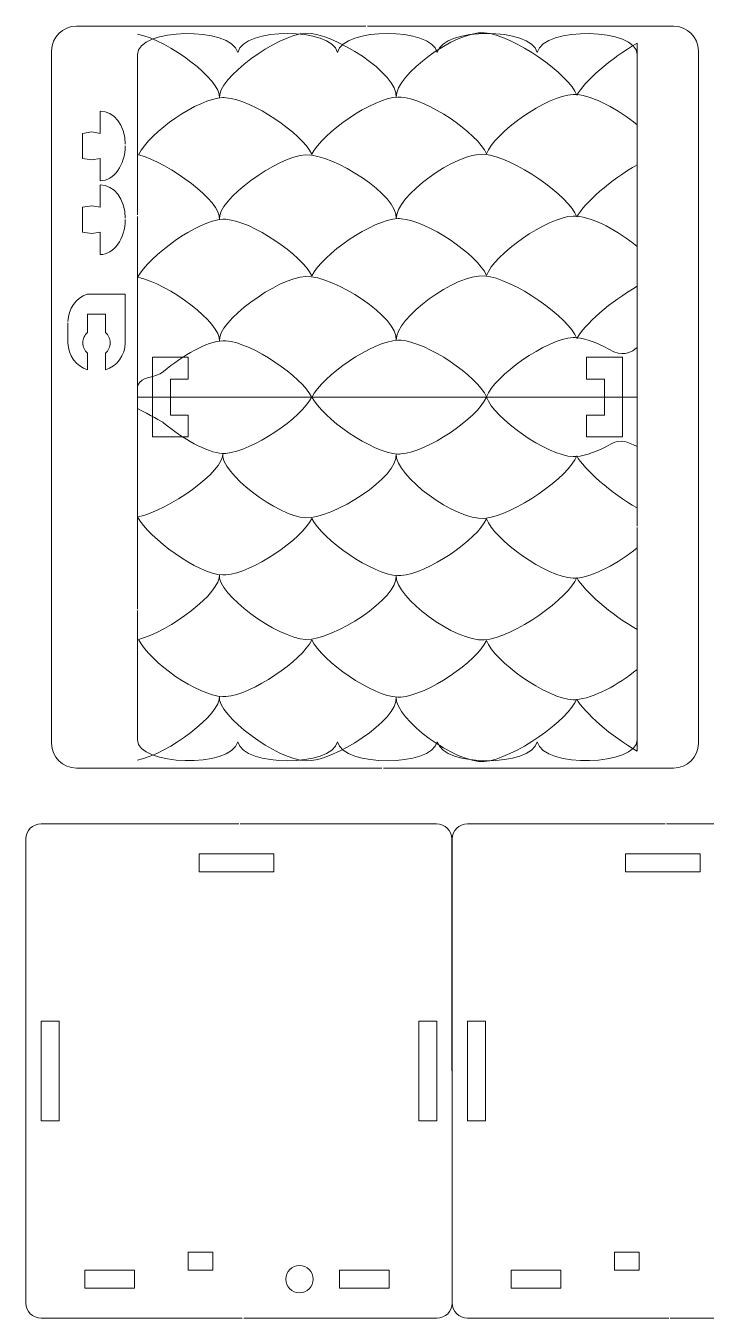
# Model space of a CAD drawing. Header units: centimetres. Extents: x -41 to 41, y -55 to 55.
# Drawn here: x -15.09 to 7.7, y 7.21 to 50.46 of the extents above; entities that cross this region are included whole.
import ezdxf

# ---------------------------------------------------------------- set-up
doc = ezdxf.new("R2010")
doc.units = ezdxf.units.CM
doc.header["$MEASUREMENT"] = 0
doc.layers.add('layer 1', color=7, linetype='Continuous')

msp = doc.modelspace()

# ---------------------------------------------------------------- linework, layer by layer
at = {"layer": 'layer 1', "color": 250, "lineweight": 9}
for points, knots in [([(-3.16353, 25.61668), (-3.16353, 25.61668), (-13.39562, 25.61668), (-13.39562, 25.61668), (-13.39562, 25.61668), (-13.85577, 25.61668), (-14.22895, 25.98737), (-14.22895, 26.44447), (-14.22895, 26.44447), (-14.22895, 26.44447), (-14.22895, 37.81535), (-14.22895, 37.81535), (-14.22895, 37.81535), (-14.22895, 37.81535), (-14.22895, 49.62223), (-14.22895, 49.62223), (-14.22895, 49.62223), (-14.22895, 50.07933), (-13.85577, 50.45002), (-13.39562, 50.45002), (-13.39562, 50.45002), (-13.39562, 50.45002), (-3.70085, 50.45002), (-3.70085, 50.45002)], [0, 0, 0, 0, 0.14285714, 0.14285714, 0.14285714, 0.14285714, 0.28571429, 0.28571429, 0.28571429, 0.28571429, 0.42857143, 0.42857143, 0.42857143, 0.42857143, 0.57142857, 0.57142857, 0.57142857, 0.57142857, 0.71428571, 0.71428571, 0.71428571, 0.71428571, 1, 1, 1, 1]), ([(-11.34503, 44.13143), (-11.34503, 44.13143), (-11.3456, 49.50085), (-11.3456, 49.50085), (-11.3456, 49.50085), (-11.34558, 50.38233), (-8.21018, 50.45962), (-7.9939, 49.57037), (-7.9939, 49.57037), (-7.78767, 50.41812), (-4.85692, 50.41817), (-4.65062, 49.5704), (-4.65062, 49.5704), (-4.44427, 50.41813), (-1.51367, 50.41815), (-1.30733, 49.5704), (-1.30733, 49.5704), (-1.10098, 50.41813), (1.82963, 50.41817), (2.03595, 49.5704), (2.03595, 49.5704), (2.25232, 50.45958), (5.3877, 50.38232), (5.3877, 49.50085), (5.3877, 49.50085), (5.3877, 49.50085), (5.3877, 45.60287), (5.3877, 45.60287)], [0, 0, 0, 0, 0.125, 0.125, 0.125, 0.125, 0.25, 0.25, 0.25, 0.25, 0.375, 0.375, 0.375, 0.375, 0.5, 0.5, 0.5, 0.5, 0.625, 0.625, 0.625, 0.625, 0.75, 0.75, 0.75, 0.75, 1, 1, 1, 1]), ([(-3.65123, 50.45002), (-3.65123, 50.45002), (6.60438, 50.45002), (6.60438, 50.45002), (6.60438, 50.45002), (7.06453, 50.45002), (7.43772, 50.07933), (7.43772, 49.62223), (7.43772, 49.62223), (7.43772, 49.62223), (7.43772, 26.44447), (7.43772, 26.44447), (7.43772, 26.44447), (7.43772, 25.98737), (7.06453, 25.61668), (6.60438, 25.61668), (6.60438, 25.61668), (6.60438, 25.61668), (-3.11393, 25.61668), (-3.11393, 25.61668)], [0, 0, 0, 0, 0.16666667, 0.16666667, 0.16666667, 0.16666667, 0.33333333, 0.33333333, 0.33333333, 0.33333333, 0.5, 0.5, 0.5, 0.5, 0.66666667, 0.66666667, 0.66666667, 0.66666667, 1, 1, 1, 1]), ([(-11.76083, 46.49752), (-11.76083, 47.14173), (-12.134, 47.60665), (-12.59417, 47.60665), (-12.59417, 47.60665), (-12.59417, 47.60665), (-12.59417, 46.85665), (-12.59417, 46.85665), (-12.59417, 46.85665), (-12.59417, 46.85665), (-12.8823, 46.90665), (-12.8823, 46.90665), (-12.8823, 46.90665), (-12.8823, 46.90665), (-13.19417, 46.85665), (-13.19417, 46.85665), (-13.19417, 46.85665), (-13.19417, 46.85665), (-13.19417, 46.02332), (-13.19417, 46.02332), (-13.19417, 46.02332), (-13.19417, 46.02332), (-12.8823, 45.97332), (-12.8823, 45.97332), (-12.8823, 45.97332), (-12.8823, 45.97332), (-12.59417, 46.02332), (-12.59417, 46.02332), (-12.59417, 46.02332), (-12.59417, 46.02332), (-12.59417, 45.27332), (-12.59417, 45.27332), (-12.59417, 45.27332), (-12.134, 45.27332), (-11.76083, 45.80493), (-11.76083, 46.44915)], [0, 0, 0, 0, 0.1, 0.1, 0.1, 0.1, 0.2, 0.2, 0.2, 0.2, 0.3, 0.3, 0.3, 0.3, 0.4, 0.4, 0.4, 0.4, 0.5, 0.5, 0.5, 0.5, 0.6, 0.6, 0.6, 0.6, 0.7, 0.7, 0.7, 0.7, 0.8, 0.8, 0.8, 0.8, 1, 1, 1, 1]), ([(-11.76083, 44.02805), (-11.76083, 44.67227), (-12.134, 45.13718), (-12.59417, 45.13718), (-12.59417, 45.13718), (-12.59417, 45.13718), (-12.59417, 44.38718), (-12.59417, 44.38718), (-12.59417, 44.38718), (-12.59417, 44.38718), (-12.8823, 44.43718), (-12.8823, 44.43718), (-12.8823, 44.43718), (-12.8823, 44.43718), (-13.19417, 44.38718), (-13.19417, 44.38718), (-13.19417, 44.38718), (-13.19417, 44.38718), (-13.19417, 43.55385), (-13.19417, 43.55385), (-13.19417, 43.55385), (-13.19417, 43.55385), (-12.8823, 43.50385), (-12.8823, 43.50385), (-12.8823, 43.50385), (-12.8823, 43.50385), (-12.59417, 43.55385), (-12.59417, 43.55385), (-12.59417, 43.55385), (-12.59417, 43.55385), (-12.59417, 42.80385), (-12.59417, 42.80385), (-12.59417, 42.80385), (-12.134, 42.80385), (-11.76083, 43.33547), (-11.76083, 43.97968)], [0, 0, 0, 0, 0.1, 0.1, 0.1, 0.1, 0.2, 0.2, 0.2, 0.2, 0.3, 0.3, 0.3, 0.3, 0.4, 0.4, 0.4, 0.4, 0.5, 0.5, 0.5, 0.5, 0.6, 0.6, 0.6, 0.6, 0.7, 0.7, 0.7, 0.7, 0.8, 0.8, 0.8, 0.8, 1, 1, 1, 1]), ([(-13.6775, 40.56625), (-13.6775, 40.99067), (-13.40147, 41.35063), (-13.03483, 41.47658), (-13.03483, 41.47658), (-13.03483, 41.47658), (-11.76083, 41.47658), (-11.76083, 41.47658), (-11.76083, 41.47658), (-11.76083, 41.47658), (-11.76083, 39.85158), (-11.76083, 39.85158), (-11.76083, 39.85158), (-11.76083, 39.4272), (-12.03692, 39.06727), (-12.41917, 38.94128), (-12.41917, 38.94128), (-12.41917, 38.94128), (-12.41917, 39.50513), (-12.41917, 39.50513), (-12.41917, 39.50513), (-12.3222, 39.58917), (-12.26083, 39.71322), (-12.26083, 39.85158), (-12.26083, 39.85158), (-12.26083, 39.98995), (-12.3222, 40.114), (-12.41917, 40.19803), (-12.41917, 40.19803), (-12.41917, 40.19803), (-12.41917, 40.80992), (-12.41917, 40.80992), (-12.41917, 40.80992), (-12.41917, 40.80992), (-13.01917, 40.80992), (-13.01917, 40.80992), (-13.01917, 40.80992), (-13.01917, 40.80992), (-13.01917, 40.1981), (-13.01917, 40.1981), (-13.01917, 40.1981), (-13.11618, 40.11405), (-13.1775, 39.98998), (-13.1775, 39.85158), (-13.1775, 39.85158), (-13.1775, 39.71318), (-13.11618, 39.58912), (-13.01917, 39.50507), (-13.01917, 39.50507), (-13.01917, 39.50507), (-13.01917, 38.94125), (-13.01917, 38.94125), (-13.01917, 38.94125), (-13.40147, 39.0672), (-13.6775, 39.42717), (-13.6775, 39.85158), (-13.6775, 39.85158), (-13.6775, 39.85158), (-13.6775, 40.51785), (-13.6775, 40.51785)], [0, 0, 0, 0, 0.0625, 0.0625, 0.0625, 0.0625, 0.125, 0.125, 0.125, 0.125, 0.1875, 0.1875, 0.1875, 0.1875, 0.25, 0.25, 0.25, 0.25, 0.3125, 0.3125, 0.3125, 0.3125, 0.375, 0.375, 0.375, 0.375, 0.4375, 0.4375, 0.4375, 0.4375, 0.5, 0.5, 0.5, 0.5, 0.5625, 0.5625, 0.5625, 0.5625, 0.625, 0.625, 0.625, 0.625, 0.6875, 0.6875, 0.6875, 0.6875, 0.75, 0.75, 0.75, 0.75, 0.8125, 0.8125, 0.8125, 0.8125, 0.875, 0.875, 0.875, 0.875, 1, 1, 1, 1]), ([(-11.3458, 30.93512), (-11.3458, 30.93512), (-11.34453, 38.0334), (-11.34453, 38.0334), (-11.34453, 38.0334), (-11.34453, 38.0334), (-10.84723, 38.03342), (-10.84723, 38.03342), (-10.84723, 38.03342), (-10.84723, 38.03342), (-10.84723, 36.70008), (-10.84723, 36.70008), (-10.84723, 36.70008), (-10.84723, 36.70008), (-9.64725, 36.70008), (-9.64725, 36.70008), (-9.64725, 36.70008), (-9.64725, 36.70008), (-9.64722, 37.43343), (-9.64722, 37.43343), (-9.64722, 37.43343), (-9.64722, 37.43343), (-10.2457, 37.43342), (-10.2457, 37.43342), (-10.2457, 37.43342), (-10.2457, 37.43342), (-10.24567, 38.6334), (-10.24567, 38.6334), (-10.24567, 38.6334), (-10.24567, 38.6334), (-9.64727, 38.63342), (-9.64727, 38.63342), (-9.64727, 38.63342), (-9.64727, 38.63342), (-9.64723, 39.36675), (-9.64723, 39.36675), (-9.64723, 39.36675), (-9.64723, 39.36675), (-10.84723, 39.36673), (-10.84723, 39.36673), (-10.84723, 39.36673), (-10.84723, 39.36673), (-10.84723, 38.03342), (-10.84723, 38.03342), (-10.84723, 38.03342), (-10.84723, 38.03342), (4.28767, 38.03342), (4.28767, 38.03342), (4.28767, 38.03342), (4.28767, 38.03342), (4.28765, 37.43338), (4.28765, 37.43338), (4.28765, 37.43338), (4.28765, 37.43338), (3.68922, 37.4334), (3.68922, 37.4334), (3.68922, 37.4334), (3.68922, 37.4334), (3.6892, 36.70008), (3.6892, 36.70008), (3.6892, 36.70008), (3.6892, 36.70008), (4.88917, 36.70008), (4.88917, 36.70008), (4.88917, 36.70008), (4.88917, 36.70008), (4.88922, 39.36675), (4.88922, 39.36675), (4.88922, 39.36675), (4.88922, 39.36675), (3.6892, 39.36675), (3.6892, 39.36675), (3.6892, 39.36675), (3.6892, 39.36675), (3.6892, 38.63342), (3.6892, 38.63342), (3.6892, 38.63342), (3.6892, 38.63342), (4.28767, 38.63343), (4.28767, 38.63343), (4.28767, 38.63343), (4.28767, 38.63343), (4.28767, 38.03342), (4.28767, 38.03342), (4.28767, 38.03342), (4.28767, 38.03342), (5.38763, 38.03342), (5.38763, 38.03342), (5.38763, 38.03342), (5.38763, 38.03342), (5.38763, 33.71702), (5.38763, 33.71702)], [0, 0, 0, 0, 0.04166667, 0.04166667, 0.04166667, 0.04166667, 0.08333333, 0.08333333, 0.08333333, 0.08333333, 0.125, 0.125, 0.125, 0.125, 0.16666667, 0.16666667, 0.16666667, 0.16666667, 0.20833333, 0.20833333, 0.20833333, 0.20833333, 0.25, 0.25, 0.25, 0.25, 0.29166667, 0.29166667, 0.29166667, 0.29166667, 0.33333333, 0.33333333, 0.33333333, 0.33333333, 0.375, 0.375, 0.375, 0.375, 0.41666667, 0.41666667, 0.41666667, 0.41666667, 0.45833333, 0.45833333, 0.45833333, 0.45833333, 0.5, 0.5, 0.5, 0.5, 0.54166667, 0.54166667, 0.54166667, 0.54166667, 0.58333333, 0.58333333, 0.58333333, 0.58333333, 0.625, 0.625, 0.625, 0.625, 0.66666667, 0.66666667, 0.66666667, 0.66666667, 0.70833333, 0.70833333, 0.70833333, 0.70833333, 0.75, 0.75, 0.75, 0.75, 0.79166667, 0.79166667, 0.79166667, 0.79166667, 0.83333333, 0.83333333, 0.83333333, 0.83333333, 0.875, 0.875, 0.875, 0.875, 0.91666667, 0.91666667, 0.91666667, 0.91666667, 1, 1, 1, 1]), ([(5.38765, 33.66812), (5.38765, 33.66812), (5.38768, 26.56598), (5.38768, 26.56598), (5.38768, 26.56598), (5.3877, 25.68448), (2.25233, 25.60723), (2.03597, 26.49643), (2.03597, 26.49643), (1.8296, 25.64867), (-1.10093, 25.6487), (-1.30733, 26.49643), (-1.30733, 26.49643), (-1.51367, 25.64867), (-4.44427, 25.6487), (-4.6506, 26.49643), (-4.6506, 26.49643), (-4.85692, 25.64867), (-7.78767, 25.6487), (-7.9939, 26.49647), (-7.9939, 26.49647), (-8.21018, 25.60723), (-11.34558, 25.6845), (-11.34558, 26.56598), (-11.34558, 26.56598), (-11.34558, 26.56598), (-11.3458, 30.8855), (-11.3458, 30.8855)], [0, 0, 0, 0, 0.125, 0.125, 0.125, 0.125, 0.25, 0.25, 0.25, 0.25, 0.375, 0.375, 0.375, 0.375, 0.5, 0.5, 0.5, 0.5, 0.625, 0.625, 0.625, 0.625, 0.75, 0.75, 0.75, 0.75, 1, 1, 1, 1]), ([(-7.8379, 7.20568), (-7.8379, 7.20568), (-14.57437, 7.20568), (-14.57437, 7.20568), (-14.57437, 7.20568), (-14.85838, 7.20568), (-15.08872, 7.42958), (-15.08872, 7.70567), (-15.08872, 7.70567), (-15.08872, 7.70567), (-15.08872, 23.24972), (-15.08872, 23.24972), (-15.08872, 23.24972), (-15.08872, 23.5258), (-14.85838, 23.7497), (-14.57437, 23.7497), (-14.57437, 23.7497), (-14.57437, 23.7497), (-7.95542, 23.7497), (-7.95542, 23.7497)], [0, 0, 0, 0, 0.16666667, 0.16666667, 0.16666667, 0.16666667, 0.33333333, 0.33333333, 0.33333333, 0.33333333, 0.5, 0.5, 0.5, 0.5, 0.66666667, 0.66666667, 0.66666667, 0.66666667, 1, 1, 1, 1]), ([(-7.90718, 23.7497), (-7.90718, 23.7497), (-1.33773, 23.7497), (-1.33773, 23.7497), (-1.33773, 23.7497), (-1.05372, 23.7497), (-0.82338, 23.5258), (-0.82338, 23.24972), (-0.82338, 23.24972), (-0.82338, 23.24972), (-0.80903, 7.70567), (-0.80903, 7.70567), (-0.80903, 7.70567), (-0.80903, 7.42958), (-1.03937, 7.20568), (-1.32338, 7.20568), (-1.32338, 7.20568), (-1.32338, 7.20568), (-7.78932, 7.20568), (-7.78932, 7.20568)], [0, 0, 0, 0, 0.16666667, 0.16666667, 0.16666667, 0.16666667, 0.33333333, 0.33333333, 0.33333333, 0.33333333, 0.5, 0.5, 0.5, 0.5, 0.66666667, 0.66666667, 0.66666667, 0.66666667, 1, 1, 1, 1]), ([(6.44178, 7.20568), (6.44178, 7.20568), (-0.29468, 7.20568), (-0.29468, 7.20568), (-0.29468, 7.20568), (-0.5787, 7.20568), (-0.80903, 7.42958), (-0.80903, 7.70567), (-0.80903, 7.70567), (-0.80903, 7.70567), (-0.80903, 23.24972), (-0.80903, 23.24972), (-0.80903, 23.24972), (-0.80903, 23.5258), (-0.5787, 23.7497), (-0.29468, 23.7497), (-0.29468, 23.7497), (-0.29468, 23.7497), (6.32427, 23.7497), (6.32427, 23.7497)], [0, 0, 0, 0, 0.16666667, 0.16666667, 0.16666667, 0.16666667, 0.33333333, 0.33333333, 0.33333333, 0.33333333, 0.5, 0.5, 0.5, 0.5, 0.66666667, 0.66666667, 0.66666667, 0.66666667, 1, 1, 1, 1]), ([(6.3725, 23.7497), (6.3725, 23.7497), (12.94195, 23.7497), (12.94195, 23.7497), (12.94195, 23.7497), (13.22597, 23.7497), (13.4563, 23.5258), (13.4563, 23.24972), (13.4563, 23.24972), (13.4563, 23.24972), (13.47065, 7.70567), (13.47065, 7.70567), (13.47065, 7.70567), (13.47065, 7.42958), (13.24032, 7.20568), (12.9563, 7.20568), (12.9563, 7.20568), (12.9563, 7.20568), (6.49037, 7.20568), (6.49037, 7.20568)], [0, 0, 0, 0, 0.16666667, 0.16666667, 0.16666667, 0.16666667, 0.33333333, 0.33333333, 0.33333333, 0.33333333, 0.5, 0.5, 0.5, 0.5, 0.66666667, 0.66666667, 0.66666667, 0.66666667, 1, 1, 1, 1]), ([(-9.28172, 22.14403), (-9.28172, 22.14403), (-6.78172, 22.14403), (-6.78172, 22.14403), (-6.78172, 22.14403), (-6.78172, 22.14403), (-6.78172, 22.74403), (-6.78172, 22.74403), (-6.78172, 22.74403), (-6.78172, 22.74403), (-9.28172, 22.74403), (-9.28172, 22.74403), (-9.28172, 22.74403), (-9.28172, 22.74403), (-9.28172, 22.14403), (-9.28172, 22.14403)], [0, 0, 0, 0, 0.2, 0.2, 0.2, 0.2, 0.4, 0.4, 0.4, 0.4, 0.6, 0.6, 0.6, 0.6, 1, 1, 1, 1]), ([(4.99797, 22.14403), (4.99797, 22.14403), (7.49797, 22.14403), (7.49797, 22.14403), (7.49797, 22.14403), (7.49797, 22.14403), (7.49797, 22.74403), (7.49797, 22.74403), (7.49797, 22.74403), (7.49797, 22.74403), (4.99797, 22.74403), (4.99797, 22.74403), (4.99797, 22.74403), (4.99797, 22.74403), (4.99797, 22.14403), (4.99797, 22.14403)], [0, 0, 0, 0, 0.2, 0.2, 0.2, 0.2, 0.4, 0.4, 0.4, 0.4, 0.6, 0.6, 0.6, 0.6, 1, 1, 1, 1]), ([(-14.57435, 13.81058), (-14.57435, 13.81058), (-13.97435, 13.81058), (-13.97435, 13.81058), (-13.97435, 13.81058), (-13.97435, 13.81058), (-13.97435, 17.14393), (-13.97435, 17.14393), (-13.97435, 17.14393), (-13.97435, 17.14393), (-14.57435, 17.14393), (-14.57435, 17.14393), (-14.57435, 17.14393), (-14.57435, 17.14393), (-14.57435, 13.81058), (-14.57435, 13.81058)], [0, 0, 0, 0, 0.2, 0.2, 0.2, 0.2, 0.4, 0.4, 0.4, 0.4, 0.6, 0.6, 0.6, 0.6, 1, 1, 1, 1]), ([(-1.32342, 13.81058), (-1.32342, 13.81058), (-1.92338, 13.81058), (-1.92338, 13.81058), (-1.92338, 13.81058), (-1.92338, 13.81058), (-1.92338, 17.14393), (-1.92338, 17.14393), (-1.92338, 17.14393), (-1.92338, 17.14393), (-1.32342, 17.14393), (-1.32342, 17.14393), (-1.32342, 17.14393), (-1.32342, 17.14393), (-1.32342, 13.81058), (-1.32342, 13.81058)], [0, 0, 0, 0, 0.2, 0.2, 0.2, 0.2, 0.4, 0.4, 0.4, 0.4, 0.6, 0.6, 0.6, 0.6, 1, 1, 1, 1]), ([(-0.29467, 13.81058), (-0.29467, 13.81058), (0.30533, 13.81058), (0.30533, 13.81058), (0.30533, 13.81058), (0.30533, 13.81058), (0.30533, 17.14393), (0.30533, 17.14393), (0.30533, 17.14393), (0.30533, 17.14393), (-0.29467, 17.14393), (-0.29467, 17.14393), (-0.29467, 17.14393), (-0.29467, 17.14393), (-0.29467, 13.81058), (-0.29467, 13.81058)], [0, 0, 0, 0, 0.2, 0.2, 0.2, 0.2, 0.4, 0.4, 0.4, 0.4, 0.6, 0.6, 0.6, 0.6, 1, 1, 1, 1]), ([(-9.65677, 8.8113), (-9.65677, 8.8113), (-8.82343, 8.8113), (-8.82343, 8.8113), (-8.82343, 8.8113), (-8.82343, 8.8113), (-8.82343, 9.4113), (-8.82343, 9.4113), (-8.82343, 9.4113), (-8.82343, 9.4113), (-9.65677, 9.4113), (-9.65677, 9.4113), (-9.65677, 9.4113), (-9.65677, 9.4113), (-9.65677, 8.8113), (-9.65677, 8.8113)], [0, 0, 0, 0, 0.2, 0.2, 0.2, 0.2, 0.4, 0.4, 0.4, 0.4, 0.6, 0.6, 0.6, 0.6, 1, 1, 1, 1]), ([(4.62292, 8.8113), (4.62292, 8.8113), (5.45625, 8.8113), (5.45625, 8.8113), (5.45625, 8.8113), (5.45625, 8.8113), (5.45625, 9.4113), (5.45625, 9.4113), (5.45625, 9.4113), (5.45625, 9.4113), (4.62292, 9.4113), (4.62292, 9.4113), (4.62292, 9.4113), (4.62292, 9.4113), (4.62292, 8.8113), (4.62292, 8.8113)], [0, 0, 0, 0, 0.2, 0.2, 0.2, 0.2, 0.4, 0.4, 0.4, 0.4, 0.6, 0.6, 0.6, 0.6, 1, 1, 1, 1]), ([(-11.45148, 8.21132), (-11.45148, 8.21132), (-13.11815, 8.21132), (-13.11815, 8.21132), (-13.11815, 8.21132), (-13.11815, 8.21132), (-13.11815, 8.81132), (-13.11815, 8.81132), (-13.11815, 8.81132), (-13.11815, 8.81132), (-11.45148, 8.81132), (-11.45148, 8.81132), (-11.45148, 8.81132), (-11.45148, 8.81132), (-11.45148, 8.21132), (-11.45148, 8.21132)], [0, 0, 0, 0, 0.2, 0.2, 0.2, 0.2, 0.4, 0.4, 0.4, 0.4, 0.6, 0.6, 0.6, 0.6, 1, 1, 1, 1]), ([(-5.9262, 8.05298), (-5.67312, 8.05298), (-5.46787, 8.25823), (-5.46787, 8.51132), (-5.46787, 8.51132), (-5.46787, 8.7644), (-5.67312, 8.96965), (-5.9262, 8.96965), (-5.9262, 8.96965), (-6.17928, 8.96965), (-6.38453, 8.7644), (-6.38453, 8.51132), (-6.38453, 8.51132), (-6.38453, 8.25823), (-6.17928, 8.05298), (-5.9262, 8.05298)], [0, 0, 0, 0, 0.2, 0.2, 0.2, 0.2, 0.4, 0.4, 0.4, 0.4, 0.6, 0.6, 0.6, 0.6, 1, 1, 1, 1]), ([(-4.58315, 8.21132), (-4.58315, 8.21132), (-2.91648, 8.21132), (-2.91648, 8.21132), (-2.91648, 8.21132), (-2.91648, 8.21132), (-2.91648, 8.81132), (-2.91648, 8.81132), (-2.91648, 8.81132), (-2.91648, 8.81132), (-4.58315, 8.81132), (-4.58315, 8.81132), (-4.58315, 8.81132), (-4.58315, 8.81132), (-4.58315, 8.21132), (-4.58315, 8.21132)], [0, 0, 0, 0, 0.2, 0.2, 0.2, 0.2, 0.4, 0.4, 0.4, 0.4, 0.6, 0.6, 0.6, 0.6, 1, 1, 1, 1]), ([(2.8282, 8.21132), (2.8282, 8.21132), (1.16153, 8.21132), (1.16153, 8.21132), (1.16153, 8.21132), (1.16153, 8.21132), (1.16153, 8.81132), (1.16153, 8.81132), (1.16153, 8.81132), (1.16153, 8.81132), (2.8282, 8.81132), (2.8282, 8.81132), (2.8282, 8.81132), (2.8282, 8.81132), (2.8282, 8.21132), (2.8282, 8.21132)], [0, 0, 0, 0, 0.2, 0.2, 0.2, 0.2, 0.4, 0.4, 0.4, 0.4, 0.6, 0.6, 0.6, 0.6, 1, 1, 1, 1])]:
    msp.add_open_spline(points, degree=3, knots=knots, dxfattribs=at)
at = {"layer": 'layer 1', "color": 114, "lineweight": 9}
msp.add_open_spline([(-11.34562, 25.8851), (-10.30853, 26.09507), (-8.53737, 27.42348), (-8.60652, 28.01837), (-8.60652, 28.01837), (-8.69427, 27.38737), (-6.66942, 25.8892), (-5.70807, 25.85625), (-5.70807, 25.85625), (-4.79532, 25.8252), (-2.5937, 27.22737), (-2.68882, 27.99575), (-2.68882, 27.99575), (-2.71587, 27.24733), (-0.69667, 25.76963), (0.26262, 25.83743), (0.26262, 25.83743), (1.234, 25.9062), (3.13238, 27.26342), (3.36113, 27.92833), (3.36113, 27.92833), (3.5974, 27.4887), (4.52305, 26.67128), (5.38558, 26.18677), (5.38558, 26.18677), (5.38558, 26.18677), (5.38562, 28.91922), (5.38562, 28.91922), (5.38562, 28.91922), (4.7606, 28.40902), (3.9081, 27.94598), (3.34643, 27.90623), (3.34643, 27.90623), (3.30998, 27.90367), (3.27478, 27.9029), (3.24112, 27.90405), (3.24112, 27.90405), (2.3576, 27.93432), (0.57573, 29.20223), (0.34293, 29.89067), (0.34293, 29.89067), (0.01587, 29.18835), (-1.64015, 28.05482), (-2.52567, 27.99215), (-2.52567, 27.99215), (-2.56213, 27.98958), (-2.59728, 27.9888), (-2.631, 27.98995), (-2.631, 27.98995), (-3.48192, 28.01912), (-5.16623, 29.19635), (-5.51097, 29.9045), (-5.51097, 29.9045), (-5.84975, 29.2092), (-7.50558, 28.07583), (-8.39105, 28.01315), (-8.39105, 28.01315), (-8.42752, 28.01058), (-8.4627, 28.0098), (-8.49637, 28.01097), (-8.49637, 28.01097), (-9.32172, 28.03935), (-10.93137, 29.14973), (-11.31558, 29.92192), (-11.31558, 29.92192), (-10.28202, 30.19187), (-8.53737, 31.49247), (-8.60652, 32.08735), (-8.60652, 32.08735), (-8.69427, 31.45633), (-6.66942, 29.95818), (-5.70807, 29.92523), (-5.70807, 29.92523), (-4.79532, 29.89417), (-2.5937, 31.29635), (-2.68882, 32.06472), (-2.68882, 32.06472), (-2.71587, 31.31632), (-0.69667, 29.83862), (0.26262, 29.90642), (0.26262, 29.90642), (1.234, 29.97518), (3.13238, 31.33238), (3.36113, 31.99732), (3.36113, 31.99732), (3.5974, 31.55768), (4.52305, 30.74025), (5.38558, 30.25573), (5.38558, 30.25573), (5.38558, 30.25573), (5.38562, 32.9882), (5.38562, 32.9882), (5.38562, 32.9882), (4.7606, 32.478), (3.9081, 32.01495), (3.34643, 31.97522), (3.34643, 31.97522), (3.30998, 31.97265), (3.27478, 31.97187), (3.24112, 31.97302), (3.24112, 31.97302), (2.3576, 32.0033), (0.57573, 33.2712), (0.34293, 33.95963), (0.34293, 33.95963), (0.01587, 33.25732), (-1.64015, 32.1238), (-2.52567, 32.06112), (-2.52567, 32.06112), (-2.56213, 32.05855), (-2.59728, 32.05778), (-2.631, 32.05893), (-2.631, 32.05893), (-3.48192, 32.08808), (-5.16623, 33.26533), (-5.51097, 33.97348), (-5.51097, 33.97348), (-5.84975, 33.27818), (-7.50558, 32.14482), (-8.39105, 32.08213), (-8.39105, 32.08213), (-8.42752, 32.07957), (-8.4627, 32.07878), (-8.49637, 32.07993), (-8.49637, 32.07993), (-9.32168, 32.10832), (-10.96488, 33.31087), (-11.34562, 34.02305), (-11.34562, 34.02305), (-10.30853, 34.23303), (-8.42722, 35.55403), (-8.49637, 36.14892), (-8.49637, 36.14892), (-8.5841, 35.5179), (-6.66942, 34.02715), (-5.70807, 33.99422), (-5.70807, 33.99422), (-4.79532, 33.96315), (-2.5937, 35.36532), (-2.68882, 36.1337), (-2.68882, 36.1337), (-2.71587, 35.38528), (-0.69667, 33.90758), (0.26262, 33.9754), (0.26262, 33.9754), (1.234, 34.04415), (3.13238, 35.40137), (3.36113, 36.06628), (3.36113, 36.06628), (3.5974, 35.62667), (4.52305, 34.80923), (5.38558, 34.32472), (5.38558, 34.32472), (5.38558, 34.32472), (5.38558, 36.37507), (5.38558, 36.37507), (5.38558, 36.37507), (5.05643, 36.53792), (4.84058, 36.64797), (4.51468, 36.46633), (4.51468, 36.46633), (4.09487, 36.2323), (3.67182, 36.0672), (3.34643, 36.04418), (3.34643, 36.04418), (3.30998, 36.04162), (3.27478, 36.04085), (3.24112, 36.042), (3.24112, 36.042), (2.3576, 36.07227), (0.57573, 37.34018), (0.34293, 38.02862), (0.34293, 38.02862), (0.01587, 37.3263), (-1.64015, 36.19278), (-2.52567, 36.1301), (-2.52567, 36.1301), (-2.56213, 36.12753), (-2.59728, 36.12675), (-2.631, 36.1279), (-2.631, 36.1279), (-3.48192, 36.15707), (-5.16623, 37.33432), (-5.51097, 38.04245), (-5.51097, 38.04245), (-5.84975, 37.34715), (-7.50558, 36.21378), (-8.39105, 36.1511), (-8.39105, 36.1511), (-8.42752, 36.14853), (-8.46277, 36.14777), (-8.49637, 36.14892), (-8.49637, 36.14892), (-9.02227, 36.16695), (-9.84857, 36.64683), (-10.47295, 37.17315), (-10.47295, 37.17315), (-10.51053, 37.20483), (-10.95738, 37.45512), (-11.3456, 37.65258), (-11.3456, 37.65258), (-11.3456, 37.65258), (-11.3435, 38.41413), (-11.3435, 38.41413), (-11.3435, 38.41413), (-11.22378, 38.7583), (-10.75148, 38.65617), (-10.47297, 38.89178), (-10.47297, 38.89178), (-9.84757, 39.42087), (-9.02245, 39.89968), (-8.49425, 39.91782), (-8.49425, 39.91782), (-8.46063, 39.91897), (-8.4254, 39.91818), (-8.38895, 39.91562), (-8.38895, 39.91562), (-7.50348, 39.85293), (-5.84765, 38.71957), (-5.50887, 38.02427), (-5.50887, 38.02427), (-5.16413, 38.73242), (-3.47982, 39.90967), (-2.62888, 39.93882), (-2.62888, 39.93882), (-2.59517, 39.93997), (-2.56002, 39.9392), (-2.52357, 39.93663), (-2.52357, 39.93663), (-1.63805, 39.87395), (0.01797, 38.74043), (0.34503, 38.0381), (0.34503, 38.0381), (0.57785, 38.72655), (2.35972, 39.99445), (3.24322, 40.02473), (3.24322, 40.02473), (3.27688, 40.02588), (3.31208, 40.0251), (3.34855, 40.02253), (3.34855, 40.02253), (3.69788, 39.99782), (4.15978, 39.80933), (4.60945, 39.54758), (4.60945, 39.54758), (5.01815, 39.39953), (5.1836, 39.54848), (5.3877, 39.68898), (5.3877, 39.68898), (5.3877, 39.68898), (5.3877, 41.742), (5.3877, 41.742), (5.3877, 41.742), (4.52515, 41.25748), (3.59952, 40.44007), (3.36325, 40.00043), (3.36325, 40.00043), (3.1345, 40.66535), (1.2361, 42.02257), (0.26473, 42.09133), (0.26473, 42.09133), (-0.69457, 42.15913), (-2.71377, 40.68143), (-2.68672, 39.93302), (-2.68672, 39.93302), (-2.59158, 40.7014), (-4.79322, 42.10358), (-5.70597, 42.07252), (-5.70597, 42.07252), (-6.66732, 42.03957), (-8.69217, 40.54142), (-8.60442, 39.9104), (-8.60442, 39.9104), (-8.53527, 40.50528), (-10.30643, 41.8337), (-11.34352, 42.04368), (-11.34352, 42.04368), (-10.96278, 42.75587), (-9.31957, 43.9584), (-8.49425, 43.98678), (-8.49425, 43.98678), (-8.4606, 43.98793), (-8.4254, 43.98717), (-8.38895, 43.9846), (-8.38895, 43.9846), (-7.50348, 43.92192), (-5.84765, 42.78855), (-5.50887, 42.09325), (-5.50887, 42.09325), (-5.16413, 42.80138), (-3.47982, 43.97863), (-2.62888, 44.0078), (-2.62888, 44.0078), (-2.59517, 44.00895), (-2.56002, 44.00817), (-2.52357, 44.0056), (-2.52357, 44.0056), (-1.63805, 43.94293), (0.01797, 42.8094), (0.34503, 42.10708), (0.34503, 42.10708), (0.57785, 42.79552), (2.35972, 44.06343), (3.24322, 44.0937), (3.24322, 44.0937), (3.27688, 44.09485), (3.31208, 44.09408), (3.34855, 44.09152), (3.34855, 44.09152), (3.9102, 44.05177), (4.76272, 43.58873), (5.38772, 43.07853), (5.38772, 43.07853), (5.38772, 43.07853), (5.3877, 45.81098), (5.3877, 45.81098), (5.3877, 45.81098), (4.52515, 45.32647), (3.59952, 44.50903), (3.36325, 44.06942), (3.36325, 44.06942), (3.1345, 44.73433), (1.2361, 46.09155), (0.26473, 46.16032), (0.26473, 46.16032), (-0.69457, 46.22812), (-2.71377, 44.75042), (-2.68672, 44.002), (-2.68672, 44.002), (-2.59158, 44.77038), (-4.79322, 46.17255), (-5.70597, 46.14148), (-5.70597, 46.14148), (-6.66732, 46.10855), (-8.69217, 44.61038), (-8.60442, 43.97937), (-8.60442, 43.97937), (-8.53527, 44.57427), (-10.27992, 45.87485), (-11.31348, 46.14482), (-11.31348, 46.14482), (-10.92925, 46.917), (-9.31962, 48.02738), (-8.49425, 48.05577), (-8.49425, 48.05577), (-8.4606, 48.05693), (-8.4254, 48.05613), (-8.38895, 48.05357), (-8.38895, 48.05357), (-7.50348, 47.9909), (-5.84765, 46.85752), (-5.50887, 46.16223), (-5.50887, 46.16223), (-5.16413, 46.87037), (-3.47982, 48.04762), (-2.62888, 48.07677), (-2.62888, 48.07677), (-2.59517, 48.07793), (-2.56002, 48.07715), (-2.52357, 48.07458), (-2.52357, 48.07458), (-1.63805, 48.0119), (0.01797, 46.87838), (0.34503, 46.17607), (0.34503, 46.17607), (0.57785, 46.8645), (2.35972, 48.1324), (3.24322, 48.16268), (3.24322, 48.16268), (3.27688, 48.16383), (3.31208, 48.16305), (3.34855, 48.16048), (3.34855, 48.16048), (3.9102, 48.12075), (4.76272, 47.6577), (5.38772, 47.14752), (5.38772, 47.14752), (5.38772, 47.14752), (5.3877, 49.87997), (5.3877, 49.87997), (5.3877, 49.87997), (4.52515, 49.39545), (3.59952, 48.57802), (3.36325, 48.13838), (3.36325, 48.13838), (3.1345, 48.80332), (1.2361, 50.16052), (0.26473, 50.22928), (0.26473, 50.22928), (-0.69457, 50.29708), (-2.71377, 48.81938), (-2.68672, 48.07098), (-2.68672, 48.07098), (-2.59158, 48.83935), (-4.79322, 50.24153), (-5.70597, 50.21047), (-5.70597, 50.21047), (-6.66732, 50.17752), (-8.69217, 48.67937), (-8.60442, 48.04835), (-8.60442, 48.04835), (-8.53527, 48.64323), (-10.30643, 49.97165), (-11.34352, 50.18163)], degree=3, knots=[0, 0, 0, 0, 0.00980392, 0.00980392, 0.00980392, 0.00980392, 0.01960784, 0.01960784, 0.01960784, 0.01960784, 0.02941176, 0.02941176, 0.02941176, 0.02941176, 0.03921569, 0.03921569, 0.03921569, 0.03921569, 0.04901961, 0.04901961, 0.04901961, 0.04901961, 0.05882353, 0.05882353, 0.05882353, 0.05882353, 0.06862745, 0.06862745, 0.06862745, 0.06862745, 0.07843137, 0.07843137, 0.07843137, 0.07843137, 0.08823529, 0.08823529, 0.08823529, 0.08823529, 0.09803922, 0.09803922, 0.09803922, 0.09803922, 0.10784314, 0.10784314, 0.10784314, 0.10784314, 0.11764706, 0.11764706, 0.11764706, 0.11764706, 0.12745098, 0.12745098, 0.12745098, 0.12745098, 0.1372549, 0.1372549, 0.1372549, 0.1372549, 0.14705882, 0.14705882, 0.14705882, 0.14705882, 0.15686275, 0.15686275, 0.15686275, 0.15686275, 0.16666667, 0.16666667, 0.16666667, 0.16666667, 0.17647059, 0.17647059, 0.17647059, 0.17647059, 0.18627451, 0.18627451, 0.18627451, 0.18627451, 0.19607843, 0.19607843, 0.19607843, 0.19607843, 0.20588235, 0.20588235, 0.20588235, 0.20588235, 0.21568627, 0.21568627, 0.21568627, 0.21568627, 0.2254902, 0.2254902, 0.2254902, 0.2254902, 0.23529412, 0.23529412, 0.23529412, 0.23529412, 0.24509804, 0.24509804, 0.24509804, 0.24509804, 0.25490196, 0.25490196, 0.25490196, 0.25490196, 0.26470588, 0.26470588, 0.26470588, 0.26470588, 0.2745098, 0.2745098, 0.2745098, 0.2745098, 0.28431373, 0.28431373, 0.28431373, 0.28431373, 0.29411765, 0.29411765, 0.29411765, 0.29411765, 0.30392157, 0.30392157, 0.30392157, 0.30392157, 0.31372549, 0.31372549, 0.31372549, 0.31372549, 0.32352941, 0.32352941, 0.32352941, 0.32352941, 0.33333333, 0.33333333, 0.33333333, 0.33333333, 0.34313725, 0.34313725, 0.34313725, 0.34313725, 0.35294118, 0.35294118, 0.35294118, 0.35294118, 0.3627451, 0.3627451, 0.3627451, 0.3627451, 0.37254902, 0.37254902, 0.37254902, 0.37254902, 0.38235294, 0.38235294, 0.38235294, 0.38235294, 0.39215686, 0.39215686, 0.39215686, 0.39215686, 0.40196078, 0.40196078, 0.40196078, 0.40196078, 0.41176471, 0.41176471, 0.41176471, 0.41176471, 0.42156863, 0.42156863, 0.42156863, 0.42156863, 0.43137255, 0.43137255, 0.43137255, 0.43137255, 0.44117647, 0.44117647, 0.44117647, 0.44117647, 0.45098039, 0.45098039, 0.45098039, 0.45098039, 0.46078431, 0.46078431, 0.46078431, 0.46078431, 0.47058824, 0.47058824, 0.47058824, 0.47058824, 0.48039216, 0.48039216, 0.48039216, 0.48039216, 0.49019608, 0.49019608, 0.49019608, 0.49019608, 0.5, 0.5, 0.5, 0.5, 0.50980392, 0.50980392, 0.50980392, 0.50980392, 0.51960784, 0.51960784, 0.51960784, 0.51960784, 0.52941176, 0.52941176, 0.52941176, 0.52941176, 0.53921569, 0.53921569, 0.53921569, 0.53921569, 0.54901961, 0.54901961, 0.54901961, 0.54901961, 0.55882353, 0.55882353, 0.55882353, 0.55882353, 0.56862745, 0.56862745, 0.56862745, 0.56862745, 0.57843137, 0.57843137, 0.57843137, 0.57843137, 0.58823529, 0.58823529, 0.58823529, 0.58823529, 0.59803922, 0.59803922, 0.59803922, 0.59803922, 0.60784314, 0.60784314, 0.60784314, 0.60784314, 0.61764706, 0.61764706, 0.61764706, 0.61764706, 0.62745098, 0.62745098, 0.62745098, 0.62745098, 0.6372549, 0.6372549, 0.6372549, 0.6372549, 0.64705882, 0.64705882, 0.64705882, 0.64705882, 0.65686275, 0.65686275, 0.65686275, 0.65686275, 0.66666667, 0.66666667, 0.66666667, 0.66666667, 0.67647059, 0.67647059, 0.67647059, 0.67647059, 0.68627451, 0.68627451, 0.68627451, 0.68627451, 0.69607843, 0.69607843, 0.69607843, 0.69607843, 0.70588235, 0.70588235, 0.70588235, 0.70588235, 0.71568627, 0.71568627, 0.71568627, 0.71568627, 0.7254902, 0.7254902, 0.7254902, 0.7254902, 0.73529412, 0.73529412, 0.73529412, 0.73529412, 0.74509804, 0.74509804, 0.74509804, 0.74509804, 0.75490196, 0.75490196, 0.75490196, 0.75490196, 0.76470588, 0.76470588, 0.76470588, 0.76470588, 0.7745098, 0.7745098, 0.7745098, 0.7745098, 0.78431373, 0.78431373, 0.78431373, 0.78431373, 0.79411765, 0.79411765, 0.79411765, 0.79411765, 0.80392157, 0.80392157, 0.80392157, 0.80392157, 0.81372549, 0.81372549, 0.81372549, 0.81372549, 0.82352941, 0.82352941, 0.82352941, 0.82352941, 0.83333333, 0.83333333, 0.83333333, 0.83333333, 0.84313725, 0.84313725, 0.84313725, 0.84313725, 0.85294118, 0.85294118, 0.85294118, 0.85294118, 0.8627451, 0.8627451, 0.8627451, 0.8627451, 0.87254902, 0.87254902, 0.87254902, 0.87254902, 0.88235294, 0.88235294, 0.88235294, 0.88235294, 0.89215686, 0.89215686, 0.89215686, 0.89215686, 0.90196078, 0.90196078, 0.90196078, 0.90196078, 0.91176471, 0.91176471, 0.91176471, 0.91176471, 0.92156863, 0.92156863, 0.92156863, 0.92156863, 0.93137255, 0.93137255, 0.93137255, 0.93137255, 0.94117647, 0.94117647, 0.94117647, 0.94117647, 0.95098039, 0.95098039, 0.95098039, 0.95098039, 0.96078431, 0.96078431, 0.96078431, 0.96078431, 0.97058824, 0.97058824, 0.97058824, 0.97058824, 0.98039216, 0.98039216, 0.98039216, 0.98039216, 1, 1, 1, 1], dxfattribs=at)
at = {"layer": 'layer 1', "color": 250, "lineweight": 9}
for points in [[(5.38768, 45.55342), (5.38768, 45.55342), (5.38763, 38.03342), (5.38763, 38.03342)], [(-11.34453, 38.0334), (-11.34453, 38.0334), (-11.34502, 44.0818), (-11.34502, 44.0818)]]:
    msp.add_open_spline(points, degree=3, dxfattribs=at)

doc.saveas('drawing.dxf')
